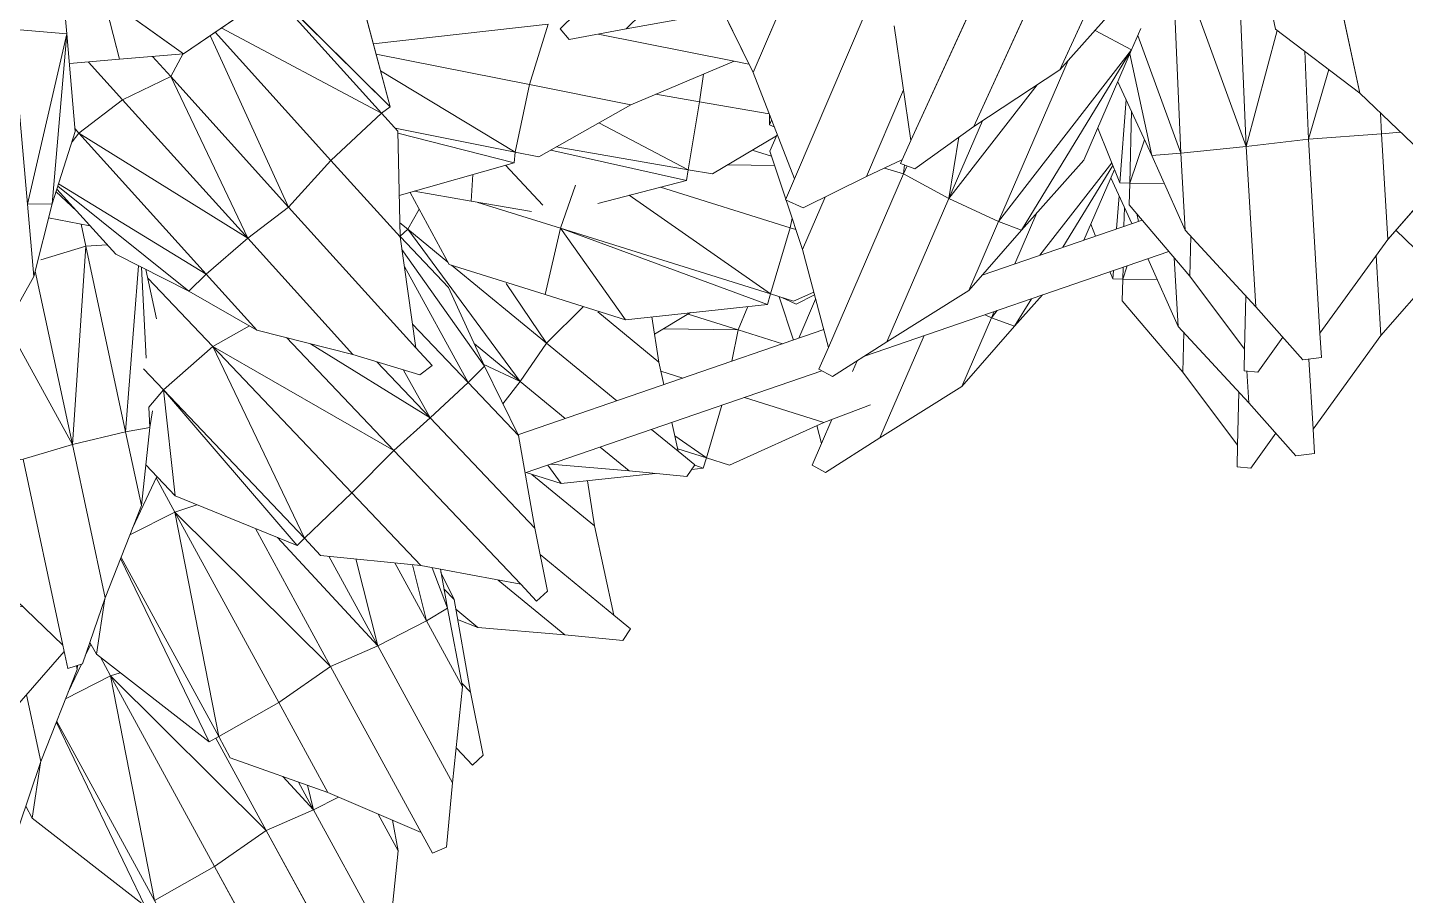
# Model space of a CAD drawing. Header units: inches. Extents: x 1 to 4284, y -575 to 745.
# Drawn here: x 2944.06 to 2962.02, y 301.57 to 312.89 of the extents above; entities that cross this region are included whole.
import ezdxf

# ---------------------------------------------------------------- set-up
doc = ezdxf.new("R2010")
doc.units = ezdxf.units.IN
doc.header["$MEASUREMENT"] = 0
doc.layers.add('I-WALL', color=2, linetype='Continuous', lineweight=13)
doc.layers.add('Plant-hosta', color=7, linetype='Continuous', lineweight=9)

# ---------------------------------------------------------------- blocks, each defined once
blk = doc.blocks.new('Untitled_dwg-2377609-New Construction - Tel_Data_Elec Plan')
at = {"layer": 'Plant-hosta'}
for p, q in [((-4.584, 11.877), (-4.924, 11.017)), ((-4.584, 11.877), (-4.345, 11.933)), ((-4.345, 11.933), (-4.254, 11.627)), ((-5.189, 11.83), (-5.352, 11.749)), ((-5.25, 11.488), (-5.352, 11.749)), ((-5.189, 11.83), (-4.728, 11.512)), ((-4.254, 11.627), (-3.005, 10.782)), ((-3.992, 10.749), (-4.254, 11.627)), ((-3.005, 10.782), (-4.254, 11.627)), ((-5.25, 11.488), (-5.596, 10.349)), ((-5.596, 10.349), (-5.25, 11.488)), ((-4.997, 10.843), (-5.25, 11.488)), ((-4.924, 11.017), (-5.446, 9.766)), ((-4.924, 11.017), (-5.446, 9.766)), ((-4.805, 10.619), (-4.924, 11.017)), ((-2.063, 10.262), (-3.005, 10.782)), ((-2.707, 9.781), (-3.005, 10.782)), ((-5.596, 10.349), (-6.02, 9.203)), ((-5.596, 10.349), (-6.02, 9.203)), ((-5.596, 10.349), (-5.406, 9.863)), ((-5.406, 9.863), (-5.596, 10.349)), ((-2.051, 10.175), (-2.353, 9.559)), ((-2.353, 9.559), (-2.051, 10.175)), ((-10.419, 9.986), (-10.553, 9.835)), ((-10.419, 9.986), (-9.6, 9.802)), ((-10.34, 9.61), (-10.553, 9.835)), ((-9.6, 9.802), (-8.368, 9.539)), ((-9.6, 9.802), (-8.601, 8.746)), ((-9.6, 9.802), (-8.368, 9.539)), ((-5.446, 9.766), (-5.516, 8.8)), ((-5.191, 8.91), (-5.446, 9.766)), ((-10.34, 9.61), (-10.318, 9.371)), ((-10.105, 9.361), (-10.34, 9.61)), ((-10.318, 9.371), (-10.34, 9.61)), ((-7.453, 9.035), (-8.368, 9.539)), ((-8.368, 9.539), (-7.695, 8.827)), ((-5.916, 8.939), (-6.02, 9.203)), ((-7.453, 9.035), (-7.695, 8.827)), ((-7.453, 9.035), (-6.97, 8.775)), ((-7.123, 8.772), (-7.453, 9.035)), ((-7.453, 9.035), (-6.97, 8.775)), ((-5.916, 8.939), (-5.494, 9.097)), ((-9.533, 8.757), (-9.638, 8.868)), ((-9.638, 8.868), (-9.533, 8.757)), ((-7.762, 8.761), (-7.695, 8.827)), ((-7.762, 8.761), (-7.695, 8.827)), ((-7.635, 8.763), (-7.695, 8.827)), ((-7.595, 8.764), (-7.695, 8.827)), ((-7.635, 8.763), (-7.695, 8.827)), ((-7.695, 8.827), (-7.595, 8.764)), ((-6.039, 8.791), (-6.035, 8.894)), ((-5.916, 8.939), (-6.035, 8.894)), ((-5.916, 8.939), (-6.035, 8.894)), ((-5.989, 8.792), (-6.035, 8.894)), ((-5.8, 8.795), (-5.916, 8.939)), ((-5.859, 8.794), (-5.916, 8.939)), ((-5.916, 8.939), (-5.8, 8.795)), ((-5.859, 8.794), (-5.916, 8.939)), ((-6.672, 7.745), (-7.169, 8.271)), ((-6.672, 7.745), (-7.169, 8.271)), ((-5.532, 7.463), (-6.823, 8.277)), ((-6.823, 8.277), (-5.532, 7.463)), ((-5.53, 7.501), (-6.51, 8.282)), ((-5.53, 7.501), (-6.51, 8.282)), ((-5.528, 7.558), (-6.218, 8.288)), ((-6.218, 8.288), (-5.528, 7.558)), ((-6.064, 8.125), (-6.058, 8.29)), ((-6.064, 8.125), (-6.058, 8.29)), ((-5.589, 7.901), (-5.766, 8.295)), ((-5.766, 8.295), (-5.589, 7.901)), ((-5.575, 8.068), (-5.665, 8.297)), ((-5.575, 8.068), (-5.665, 8.297)), ((-5.556, 8.299), (-5.61, 7.644)), ((-5.556, 8.299), (-5.61, 7.644)), ((-5.453, 8.199), (-5.467, 8.301)), ((-5.453, 8.199), (-5.467, 8.301)), ((-10.203, 7.624), (-10.22, 8.218)), ((-10.22, 8.218), (-10.203, 7.624)), ((-9.768, 7.815), (-10.15, 8.219)), ((-9.768, 7.815), (-10.15, 8.219)), ((-10.027, 7.789), (-10.175, 7.645)), ((-10.027, 7.789), (-9.763, 7.759))]:
    blk.add_line(p, q, dxfattribs=at)
at = {"layer": 'Plant-hosta', "flags": 128}
for points in [[(-3.992, 10.749), (-4.254, 11.627), (-4.345, 11.933), (-4.584, 11.877), (-4.924, 11.017), (-4.805, 10.619)], [(-4.997, 10.843), (-5.25, 11.488), (-5.352, 11.749), (-5.189, 11.83), (-4.728, 11.512)], [(-2.707, 9.781), (-3.005, 10.782), (-2.063, 10.262)], [(-8.601, 8.746), (-9.6, 9.802), (-10.419, 9.986), (-10.553, 9.835), (-10.34, 9.61), (-10.105, 9.361)], [(-5.191, 8.91), (-5.446, 9.766), (-5.516, 8.8)], [(-7.695, 8.827), (-8.368, 9.539), (-7.453, 9.035)], [(-6.02, 9.203), (-5.916, 8.939), (-5.494, 9.097)], [(-7.123, 8.772), (-7.453, 9.035), (-7.695, 8.827)], [(-6.039, 8.791), (-6.035, 8.894), (-5.989, 8.792)], [(-10.175, 7.645), (-10.027, 7.789), (-9.763, 7.759)]]:
    blk.add_lwpolyline(points, dxfattribs=at)
blk = doc.blocks.new('Untitled_dwg-V38-New Construction - Tel_Data_Elec Plan')
at = {"layer": 'Plant-hosta'}
for p, q in [((-4.584, 11.877), (-4.924, 11.017)), ((-4.584, 11.877), (-4.345, 11.933)), ((-4.345, 11.933), (-4.254, 11.627)), ((-5.189, 11.83), (-5.352, 11.749)), ((-5.25, 11.488), (-5.352, 11.749)), ((-5.189, 11.83), (-4.728, 11.512)), ((-4.254, 11.627), (-3.005, 10.782)), ((-3.529, 9.197), (-4.254, 11.627)), ((-3.005, 10.782), (-4.254, 11.627)), ((-5.25, 11.488), (-5.596, 10.349)), ((-5.596, 10.349), (-5.25, 11.488)), ((-4.997, 10.843), (-5.25, 11.488)), ((-4.924, 11.017), (-5.446, 9.766)), ((-4.924, 11.017), (-5.446, 9.766)), ((-4.325, 9.01), (-4.924, 11.017)), ((-2.063, 10.262), (-3.005, 10.782)), ((-2.611, 9.461), (-3.005, 10.782)), ((-5.596, 10.349), (-6.02, 9.203)), ((-5.596, 10.349), (-6.02, 9.203)), ((-5.596, 10.349), (-5.406, 9.863)), ((-5.406, 9.863), (-5.596, 10.349)), ((-2.051, 10.175), (-2.695, 8.862)), ((-2.695, 8.862), (-2.051, 10.175)), ((-10.419, 9.986), (-10.553, 9.835)), ((-10.419, 9.986), (-9.6, 9.802)), ((-10.34, 9.61), (-10.553, 9.835)), ((-9.6, 9.802), (-8.368, 9.539)), ((-9.6, 9.802), (-8.202, 8.324)), ((-9.6, 9.802), (-8.368, 9.539)), ((-5.446, 9.766), (-5.523, 8.702)), ((-5.158, 8.8), (-5.446, 9.766)), ((-10.34, 9.61), (-10.223, 8.295)), ((-8.646, 7.82), (-10.34, 9.61)), ((-10.223, 8.295), (-10.34, 9.61)), ((-7.453, 9.035), (-8.368, 9.539)), ((-8.368, 9.539), (-7.695, 8.827)), ((-2.611, 9.461), (-2.37, 9.524)), ((-3.529, 9.197), (-2.611, 9.461)), ((-2.611, 9.461), (-3.529, 9.197)), ((-2.529, 9.2), (-2.611, 9.461)), ((-2.529, 9.2), (-2.611, 9.461)), ((-5.916, 8.939), (-6.02, 9.203)), ((-3.529, 9.197), (-4.325, 9.01)), ((-4.325, 9.01), (-3.529, 9.197)), ((-2.97, 8.436), (-3.529, 9.197)), ((-3.529, 9.197), (-3.184, 8.105)), ((-3.184, 8.105), (-3.529, 9.197)), ((-3.529, 9.197), (-2.97, 8.436)), ((-7.453, 9.035), (-7.695, 8.827)), ((-7.453, 9.035), (-6.375, 8.453)), ((-5.3, 7.316), (-7.453, 9.035)), ((-7.453, 9.035), (-6.375, 8.453)), ((-5.916, 8.939), (-5.494, 9.097)), ((-4.325, 9.01), (-5.158, 8.8)), ((-4.325, 9.01), (-4.327, 6.255)), ((-4.327, 6.255), (-4.327, 9.009)), ((-4.327, 9.009), (-3.683, 6.978)), ((-3.429, 7.725), (-4.325, 9.01)), ((-4.325, 9.01), (-3.682, 6.978)), ((-3.429, 7.725), (-4.325, 9.01)), ((-8.202, 8.324), (-7.695, 8.827)), ((-6.121, 7.162), (-7.695, 8.827)), ((-5.3, 7.316), (-7.695, 8.827)), ((-6.121, 7.162), (-7.695, 8.827)), ((-7.695, 8.827), (-5.3, 7.316)), ((-6.064, 8.125), (-6.035, 8.894)), ((-5.916, 8.939), (-6.035, 8.894)), ((-5.916, 8.939), (-6.035, 8.894)), ((-5.589, 7.901), (-6.035, 8.894)), ((-5.541, 8.475), (-5.916, 8.939)), ((-5.575, 8.068), (-5.916, 8.939)), ((-5.916, 8.939), (-5.541, 8.475)), ((-5.575, 8.068), (-5.916, 8.939)), ((-2.695, 8.862), (-3.443, 7.705)), ((-2.695, 8.862), (-3.443, 7.705)), ((-2.695, 8.862), (-2.51, 7.529)), ((-5.523, 8.702), (-5.61, 7.644)), ((-5.158, 8.8), (-5.523, 8.702)), ((-5.523, 8.702), (-5.158, 8.8)), ((-5.338, 7.356), (-5.523, 8.702)), ((-5.338, 7.356), (-5.523, 8.702)), ((-4.357, 6.269), (-5.158, 8.8)), ((-5.157, 7.166), (-5.158, 8.8)), ((-4.357, 6.269), (-5.158, 8.8)), ((-5.3, 7.316), (-6.375, 8.453)), ((-6.375, 8.453), (-5.3, 7.316)), ((-10.202, 7.618), (-10.223, 8.295)), ((-9.71, 7.753), (-10.223, 8.295)), ((-8.646, 7.82), (-8.202, 8.324)), ((-7.805, 7.616), (-8.202, 8.324)), ((-8.202, 8.324), (-6.613, 7.323)), ((-8.202, 8.324), (-7.441, 7.519)), ((-10.027, 7.789), (-10.21, 7.611)), ((-10.027, 7.789), (-9.111, 7.685)), ((-8.646, 7.82), (-8.854, 7.662)), ((-8.646, 7.82), (-8.854, 7.662)), ((-8.593, 7.714), (-8.646, 7.82)), ((-8.567, 7.736), (-8.646, 7.82)), ((-8.484, 7.806), (-8.637, 7.676)), ((-8.484, 7.806), (-7.574, 7.551)), ((-10.005, 7.393), (-10.21, 7.611)), ((-10.182, 6.943), (-10.202, 7.603)), ((-10.202, 7.603), (-10.182, 6.943)), ((-9.111, 7.685), (-8.603, 7.64)), ((-9.111, 7.685), (-8.27, 6.788)), ((-9.111, 7.685), (-8.603, 7.64)), ((-8.406, 7.441), (-8.637, 7.676)), ((-7.574, 7.551), (-6.267, 7.241)), ((-7.574, 7.551), (-6.055, 6.008)), ((-7.574, 7.551), (-6.267, 7.241)), ((-3.399, 7.392), (-3.443, 7.705)), ((-3.443, 7.705), (-3.399, 7.392)), ((-10.005, 7.393), (-10.038, 5.906)), ((-10.038, 5.906), (-10.005, 7.393)), ((-8.378, 5.658), (-10.005, 7.393)), ((-8.406, 7.441), (-8.099, 5.963)), ((-6.566, 5.573), (-8.406, 7.441)), ((-8.099, 5.963), (-8.406, 7.441)), ((-5.318, 6.731), (-6.267, 7.241)), ((-6.267, 7.241), (-5.536, 6.498)), ((-5.66, 6.915), (-5.3, 7.316)), ((-5.3, 7.316), (-5.09, 7.095)), ((-10.182, 6.943), (-10.019, 6.77)), ((-10.182, 6.943), (-10.019, 6.77)), ((-10.021, 6.664), (-10.069, 6.618)), ((-10.021, 6.664), (-10.069, 6.618)), ((-10.025, 6.494), (-10.069, 6.618)), ((-10.023, 6.574), (-10.069, 6.618)), ((-10.038, 5.906), (-10.198, 4.404)), ((-10.038, 5.906), (-9.153, 4.964)), ((-11.397, 4.805), (-10.277, 5.001)), ((-11.397, 4.805), (-10.277, 5.001)), ((-12.145, 4.682), (-12.205, 4.51)), ((-12.145, 4.682), (-11.397, 4.805)), ((-11.397, 4.805), (-10.007, 4.169)), ((-10.007, 4.169), (-11.397, 4.805)), ((-11.951, 4.394), (-12.205, 4.51))]:
    blk.add_line(p, q, dxfattribs=at)
at = {"layer": 'Plant-hosta', "flags": 128}
for points in [[(-3.529, 9.197), (-4.254, 11.627), (-4.345, 11.933), (-4.584, 11.877), (-4.924, 11.017), (-4.325, 9.01)], [(-4.997, 10.843), (-5.25, 11.488), (-5.352, 11.749), (-5.189, 11.83), (-4.728, 11.512)], [(-2.37, 9.524), (-2.611, 9.461), (-3.005, 10.782), (-2.063, 10.262)], [(-8.646, 7.82), (-8.202, 8.324), (-9.6, 9.802), (-10.419, 9.986), (-10.553, 9.835), (-10.34, 9.61), (-8.646, 7.82)], [(-5.158, 8.8), (-5.446, 9.766), (-5.523, 8.702), (-5.61, 7.644)], [(-7.695, 8.827), (-8.368, 9.539), (-7.453, 9.035)], [(-6.02, 9.203), (-5.916, 8.939), (-5.494, 9.097)], [(-5.3, 7.316), (-7.453, 9.035), (-7.695, 8.827)], [(-4.325, 9.01), (-5.158, 8.8), (-5.158, 7.167)], [(-7.805, 7.616), (-8.202, 8.324), (-7.695, 8.827)], [(-6.064, 8.125), (-6.035, 8.894), (-5.589, 7.901)], [(-3.399, 7.392), (-2.51, 7.529), (-2.695, 8.862)], [(-9.71, 7.753), (-10.223, 8.295), (-10.202, 7.618)], [(-6.613, 7.323), (-8.202, 8.324), (-7.441, 7.519)], [(-8.378, 5.658), (-10.005, 7.393), (-10.21, 7.611), (-10.027, 7.789), (-9.111, 7.685), (-8.27, 6.788)], [(-8.567, 7.736), (-8.646, 7.82), (-8.593, 7.714)], [(-6.566, 5.573), (-6.055, 6.008), (-7.574, 7.551), (-8.484, 7.806), (-8.637, 7.676), (-8.406, 7.441), (-6.566, 5.573), (-7.099, 4.947), (-5.22, 3.04)], [(-4.294, 6.239), (-3.254, 5.183), (-5.318, 6.731), (-5.536, 6.498), (-6.267, 7.241), (-5.318, 6.731)], [(-5.09, 7.095), (-5.3, 7.316), (-5.66, 6.915)], [(-10.025, 6.494), (-10.069, 6.618), (-10.023, 6.574)], [(-9.991, 4.183), (-9.153, 4.964), (-10.038, 5.906), (-10.198, 4.404)], [(-11.397, 4.805), (-12.145, 4.682), (-12.205, 4.51), (-11.951, 4.394), (-10.101, 3.547)]]:
    blk.add_lwpolyline(points, dxfattribs=at)
blk = doc.blocks.new('Untitled_dwg-V39-New Construction - Tel_Data_Elec Plan')
at = {"layer": 'Plant-hosta'}
for p, q in [((1.134, 11.632), (1.503, 14.069)), ((1.805, 11.592), (2.11, 13.604)), ((1.805, 11.592), (2.11, 13.604)), ((2.11, 13.604), (2.66, 12.471)), ((2.11, 13.604), (2.66, 12.471)), ((0.338, 11.843), (0.539, 13.167)), ((2.66, 12.471), (2.579, 11.933)), ((2.725, 12.07), (2.66, 12.471)), ((-1.68, 10.437), (-0.688, 12.014)), ((-0.956, 9.372), (-0.688, 12.014)), ((-0.947, 9.362), (-0.549, 11.992)), ((-0.947, 9.362), (-0.549, 11.992)), ((-0.085, 9.045), (-0.549, 11.992)), ((0.338, 11.843), (-0.549, 11.992)), ((-0.085, 9.045), (-0.549, 11.992)), ((-0.085, 9.045), (0.338, 11.843)), ((0.338, 11.843), (-0.085, 9.045)), ((1.134, 11.632), (0.338, 11.843)), ((3.83, 11.472), (3.95, 11.75)), ((3.95, 11.75), (4.127, 11.678)), ((4.253, 10.85), (4.127, 11.678)), ((-0.085, 9.045), (1.134, 11.632)), ((-0.085, 9.045), (1.134, 11.632)), ((1.134, 11.632), (0.929, 10.276)), ((1.134, 11.632), (0.929, 10.276)), ((1.134, 11.632), (1.805, 11.592)), ((1.134, 11.632), (1.805, 11.592)), ((1.576, 11.045), (1.805, 11.592)), ((1.805, 11.592), (1.744, 11.185)), ((1.805, 11.592), (1.839, 11.263)), ((1.805, 11.592), (2.166, 11.547)), ((4.187, 10.699), (4.253, 10.85)), ((4.253, 10.85), (4.466, 9.64)), ((4.253, 10.85), (4.466, 9.64)), ((5.664, 10.566), (6.348, 10.892)), ((6.348, 10.892), (6.496, 10.786)), ((6.353, 10.545), (6.496, 10.786)), ((-1.892, 10.495), (-1.32, 9.785)), ((-1.706, 10.264), (-1.68, 10.437)), ((-1.329, 9.796), (-1.68, 10.437)), ((5.664, 10.566), (4.633, 10.088)), ((5.664, 10.566), (4.633, 10.088)), ((5.664, 10.566), (5.091, 9.598)), ((5.091, 9.598), (5.664, 10.566)), ((5.719, 9.473), (6.353, 10.545)), ((6.353, 10.545), (6.513, 9.364)), ((4.633, 10.088), (4.42, 9.899)), ((4.633, 10.088), (4.443, 9.768)), ((-1.32, 9.785), (-0.465, 8.816)), ((-1.32, 9.785), (-1.198, 8.9)), ((-1.32, 9.785), (-0.465, 8.816)), ((4.466, 9.64), (4.389, 9.463)), ((4.466, 9.64), (4.425, 9.25)), ((6.513, 9.364), (5.974, 8.452)), ((6.513, 9.364), (6.628, 8.779)), ((8.437, 9.22), (8.187, 9.029)), ((8.437, 9.22), (8.187, 9.029)), ((8.437, 9.22), (9.786, 9.119)), ((-0.738, 9.125), (-0.085, 9.045)), ((-0.39, 8.772), (-0.675, 9.053)), ((-0.675, 9.053), (-0.39, 8.772)), ((-0.126, 8.771), (-0.085, 9.045)), ((-0.085, 9.045), (0.048, 9.049)), ((0.048, 9.049), (-0.085, 9.045)), ((6.293, 8.697), (7.492, 8.991)), ((6.293, 8.697), (7.492, 8.991)), ((7.876, 8.792), (8.187, 9.029)), ((7.9, 8.62), (8.187, 9.029)), ((7.9, 8.62), (8.187, 9.029)), ((7.956, 9.106), (8.102, 9.142)), ((8.012, 9.066), (8.102, 9.142)), ((8.187, 9.029), (8.102, 9.142)), ((8.613, 8.453), (8.187, 9.029)), ((8.187, 9.029), (8.613, 8.453)), ((8.922, 8.458), (9.786, 9.119)), ((10.435, 9.109), (9.786, 9.119)), ((9.786, 9.119), (10.435, 9.109)), ((-0.442, 8.769), (-0.465, 8.816)), ((-0.465, 8.816), (-0.459, 8.768)), ((-0.184, 8.568), (-0.305, 8.687)), ((-0.305, 8.687), (-0.184, 8.568)), ((5.913, 8.406), (6.293, 8.697)), ((6.215, 8.411), (6.293, 8.697)), ((8.015, 7.765), (8.253, 7.947)), ((8.253, 7.947), (8.015, 7.765)), ((9.148, 7.601), (8.932, 7.959)), ((9.148, 7.601), (9.631, 7.971)), ((8.237, 7.256), (9.148, 7.601)), ((8.237, 7.256), (9.148, 7.601)), ((9.148, 7.601), (8.604, 7.185)), ((9.148, 7.601), (8.604, 7.185)), ((9.148, 7.601), (9.371, 7.358)), ((9.148, 7.601), (9.371, 7.358)), ((8.103, 7.281), (8.641, 7.178)), ((8.641, 7.178), (8.103, 7.281))]:
    blk.add_line(p, q, dxfattribs=at)
at = {"layer": 'Plant-hosta', "flags": 128}
for points in [[(2.11, 13.604), (1.75, 14.363), (1.549, 14.375), (1.503, 14.069), (1.134, 11.632), (0.338, 11.843)], [(2.579, 11.933), (2.66, 12.471), (2.725, 12.07)], [(-1.68, 10.437), (-0.688, 12.014), (-0.956, 9.372)], [(4.187, 10.699), (4.253, 10.85), (4.127, 11.678), (3.95, 11.75), (3.83, 11.472)], [(1.576, 11.045), (1.805, 11.592), (2.166, 11.547)], [(1.839, 11.263), (1.805, 11.592), (1.744, 11.185)], [(5.664, 10.566), (6.348, 10.892), (6.496, 10.786), (6.353, 10.545)], [(-1.198, 8.9), (-1.32, 9.785), (-1.892, 10.495), (-2.093, 10.484), (-2.051, 10.175), (-1.938, 9.366)], [(-1.706, 10.264), (-1.68, 10.437), (-1.329, 9.796)], [(6.513, 9.364), (6.353, 10.545), (5.719, 9.473)], [(4.443, 9.768), (4.633, 10.088), (4.42, 9.899)], [(4.389, 9.463), (4.466, 9.64), (4.425, 9.25)], [(6.628, 8.779), (6.513, 9.364), (5.974, 8.452)], [(8.922, 8.458), (9.786, 9.119), (8.437, 9.22)], [(-0.738, 9.125), (-0.085, 9.045), (-0.126, 8.771)], [(7.876, 8.792), (8.187, 9.029), (8.102, 9.142)], [(7.956, 9.106), (8.102, 9.142), (8.012, 9.066)], [(-0.459, 8.768), (-0.465, 8.816), (-0.442, 8.769)], [(5.913, 8.406), (6.293, 8.697), (6.215, 8.411)], [(9.631, 7.971), (9.148, 7.601), (8.932, 7.959)]]:
    blk.add_lwpolyline(points, dxfattribs=at)
blk.add_lwpolyline([(-0.502, 12.303), (-0.549, 11.992), (0.338, 11.843), (0.539, 13.167)], close=True, dxfattribs=at)
blk = doc.blocks.new('Untitled_dwg-V42-New Construction - Tel_Data_Elec Plan')
at = {"layer": 'Plant-hosta'}
for p, q in [((1.503, 14.069), (1.549, 14.375)), ((1.549, 14.375), (1.75, 14.363)), ((1.75, 14.363), (2.11, 13.604)), ((1.503, 14.069), (0.539, 13.167)), ((0.539, 13.167), (1.503, 14.069)), ((1.134, 11.632), (1.503, 14.069)), ((1.805, 11.592), (2.11, 13.604)), ((1.805, 11.592), (2.11, 13.604)), ((2.11, 13.604), (2.66, 12.471)), ((2.11, 13.604), (2.66, 12.471)), ((-0.502, 12.303), (0.539, 13.167)), ((0.338, 11.843), (0.539, 13.167)), ((2.66, 12.471), (2.514, 11.503)), ((2.827, 11.44), (2.66, 12.471)), ((-0.502, 12.303), (-0.549, 11.992)), ((-1.68, 10.437), (-0.688, 12.014)), ((-0.956, 9.372), (-0.688, 12.014)), ((-0.947, 9.362), (-0.549, 11.992)), ((-0.947, 9.362), (-0.549, 11.992)), ((-0.549, 11.992), (-0.688, 12.014)), ((-0.549, 11.992), (-0.688, 12.014)), ((-0.085, 9.045), (-0.549, 11.992)), ((0.338, 11.843), (-0.549, 11.992)), ((-0.085, 9.045), (-0.549, 11.992)), ((-0.085, 9.045), (0.338, 11.843)), ((0.338, 11.843), (-0.085, 9.045)), ((1.134, 11.632), (0.338, 11.843)), ((3.83, 11.472), (3.95, 11.75)), ((3.95, 11.75), (4.127, 11.678)), ((4.253, 10.85), (4.127, 11.678)), ((-0.085, 9.045), (1.134, 11.632)), ((-0.085, 9.045), (1.134, 11.632)), ((1.134, 11.632), (0.828, 9.606)), ((1.134, 11.632), (0.828, 9.606)), ((1.06, 9.817), (1.805, 11.592)), ((1.134, 11.632), (1.805, 11.592)), ((1.134, 11.632), (1.805, 11.592)), ((1.805, 11.592), (1.606, 10.274)), ((1.805, 11.592), (1.923, 10.427)), ((1.805, 11.592), (2.514, 11.503)), ((2.385, 10.651), (2.514, 11.503)), ((2.385, 10.651), (2.514, 11.503)), ((2.59, 10.75), (2.514, 11.503)), ((2.827, 11.44), (2.514, 11.503)), ((2.689, 10.798), (3.83, 11.472)), ((2.821, 10.876), (2.827, 11.44)), ((2.827, 11.44), (2.913, 10.931)), ((2.827, 11.44), (2.913, 10.931)), ((2.872, 9.268), (3.83, 11.472)), ((-2.063, 10.262), (-3.005, 10.782)), ((2.689, 10.798), (1.508, 10.226)), ((2.689, 10.798), (2.168, 9.6)), ((3.461, 9.03), (4.253, 10.85)), ((4.253, 10.85), (4.466, 9.64)), ((4.253, 10.85), (4.466, 9.64)), ((5.664, 10.566), (6.348, 10.892)), ((6.348, 10.892), (6.496, 10.786)), ((6.353, 10.545), (6.496, 10.786)), ((-1.892, 10.495), (-2.093, 10.484)), ((-2.051, 10.175), (-2.093, 10.484)), ((-1.892, 10.495), (-1.32, 9.785)), ((-1.706, 10.264), (-1.68, 10.437)), ((-1.329, 9.796), (-1.68, 10.437)), ((5.664, 10.566), (4.731, 10.134)), ((5.664, 10.566), (4.731, 10.134)), ((5.664, 10.566), (5.415, 10.146)), ((5.415, 10.146), (5.664, 10.566)), ((6.125, 10.158), (6.353, 10.545)), ((6.353, 10.545), (6.405, 10.163)), ((-2.051, 10.175), (-2.695, 8.862)), ((-2.695, 8.862), (-2.051, 10.175)), ((-1.71, 7.722), (-2.051, 10.175)), ((1.508, 10.226), (1.386, 9.945)), ((-0.009, 8.847), (1.265, 10.003)), ((0.321, 7.497), (1.265, 10.003)), ((0.321, 7.497), (1.386, 9.945)), ((1.118, 7.186), (1.386, 9.945)), ((1.386, 9.945), (1.265, 10.003)), ((2.168, 9.6), (1.386, 9.945)), ((-1.32, 9.785), (-0.465, 8.816)), ((-1.32, 9.785), (-1.039, 7.759)), ((-1.32, 9.785), (-0.465, 8.816)), ((2.168, 9.6), (1.118, 7.186)), ((2.872, 9.268), (2.168, 9.6)), ((4.466, 9.64), (4.085, 8.764)), ((4.466, 9.64), (4.361, 8.639)), ((5.116, 9.64), (4.729, 8.985)), ((4.729, 8.985), (5.116, 9.64)), ((5.221, 8.631), (5.826, 9.653)), ((5.826, 9.653), (5.221, 8.631)), ((6.473, 9.664), (6.513, 9.364)), ((6.513, 9.364), (6.473, 9.664)), ((6.513, 9.364), (5.989, 8.478)), ((6.513, 9.364), (6.628, 8.779)), ((2.872, 9.268), (1.118, 7.186)), ((2.872, 9.268), (2.062, 7.405)), ((2.872, 9.268), (3.461, 9.03)), ((2.872, 9.268), (3.461, 9.03)), ((4.729, 8.985), (4.418, 9.18)), ((8.437, 9.22), (8.187, 9.029)), ((8.437, 9.22), (8.187, 9.029)), ((8.437, 9.22), (8.724, 9.199)), ((8.724, 9.199), (8.437, 9.22)), ((-0.738, 9.125), (-0.085, 9.045)), ((-0.147, 8.531), (-0.675, 9.053)), ((-0.675, 9.053), (-0.147, 8.531)), ((-0.16, 8.545), (-0.085, 9.045)), ((-0.085, 9.045), (0.219, 9.054)), ((0.219, 9.054), (-0.085, 9.045)), ((2.327, 7.587), (3.461, 9.03)), ((2.327, 7.587), (3.461, 9.03)), ((3.06, 8.106), (3.461, 9.03)), ((3.351, 8.325), (3.461, 9.03)), ((3.461, 9.03), (4.085, 8.764)), ((3.461, 9.03), (4.085, 8.764)), ((4.031, 6.618), (4.729, 8.985)), ((4.729, 8.985), (4.335, 8.32)), ((4.729, 8.985), (4.353, 8.61)), ((5.221, 8.631), (4.729, 8.985)), ((5.907, 7.287), (8.102, 9.142)), ((5.907, 7.287), (8.187, 9.029)), ((6.293, 8.697), (8.102, 9.142)), ((6.896, 7.189), (8.187, 9.029)), ((6.896, 7.189), (8.187, 9.029)), ((8.187, 9.029), (8.102, 9.142)), ((8.722, 8.305), (8.187, 9.029)), ((8.187, 9.029), (8.722, 8.305)), ((-0.016, 7.899), (-0.465, 8.816)), ((-0.465, 8.816), (-0.33, 7.841)), ((-0.231, 8.337), (-0.009, 8.847)), ((0.321, 7.497), (-0.009, 8.847)), ((3.666, 7.801), (4.085, 8.764)), ((3.666, 7.801), (4.085, 8.764)), ((3.823, 7.058), (4.085, 8.764)), ((4.085, 8.764), (3.823, 7.058)), ((3.869, 6.84), (4.361, 8.639)), ((4.085, 8.764), (4.361, 8.639)), ((4.361, 8.639), (4.085, 8.764)), ((4.361, 8.639), (4.269, 7.512)), ((5.221, 8.631), (4.407, 7.255)), ((4.995, 7.722), (5.221, 8.631)), ((5.221, 8.631), (5.84, 8.35)), ((5.423, 8.031), (6.293, 8.697)), ((5.907, 7.287), (6.293, 8.697)), ((2.798, 7.909), (3.526, 8.457)), ((3.526, 8.457), (3.719, 8.397)), ((3.601, 8.108), (3.719, 8.397)), ((7.315, 7.23), (8.722, 8.305)), ((8.722, 8.305), (7.315, 7.23)), ((8.722, 8.305), (8.783, 8.352)), ((8.722, 8.305), (8.783, 8.352)), ((8.787, 8.197), (8.722, 8.305)), ((8.787, 8.197), (8.722, 8.305)), ((2.67, 5.814), (3.601, 8.108)), ((3.601, 8.108), (3.904, 6.677)), ((3.904, 6.677), (3.601, 8.108)), ((2.798, 7.909), (1.731, 7.18)), ((2.798, 7.909), (1.731, 7.18)), ((2.798, 7.909), (2.029, 6.015)), ((2.798, 7.909), (2.029, 6.015)), ((4.379, 7.233), (5.423, 8.031)), ((5.907, 7.287), (5.423, 8.031)), ((-1.71, 7.722), (-1.039, 7.759)), ((-1.71, 7.722), (-1.039, 7.759)), ((-1.31, 6.003), (-1.039, 7.759)), ((-1.31, 6.003), (-1.039, 7.759)), ((-1.039, 7.759), (-0.33, 7.841)), ((-1.039, 7.759), (-0.33, 7.841)), ((-1.039, 7.759), (0.01, 5.389)), ((-1.039, 7.759), (-0.722, 5.472)), ((0.01, 5.389), (-1.039, 7.759)), ((-1.039, 7.759), (-0.722, 5.472)), ((-0.016, 7.899), (-0.33, 7.841)), ((0.01, 5.389), (-0.33, 7.841)), ((0.568, 5.865), (-0.33, 7.841)), ((0.01, 5.389), (-0.33, 7.841)), ((-0.33, 7.841), (0.568, 5.865)), ((-0.016, 7.899), (0.092, 7.704)), ((0.063, 7.643), (-0.016, 7.899)), ((0.092, 7.704), (-0.016, 7.899)), ((0.321, 7.497), (0.063, 7.643)), ((0.321, 7.497), (0.063, 7.643)), ((0.321, 7.497), (0.171, 7.15)), ((0.171, 7.15), (0.321, 7.497)), ((1.118, 7.186), (0.321, 7.497)), ((0.321, 7.497), (1.118, 7.186)), ((3.906, 6.678), (4.269, 7.512)), ((4.269, 7.512), (3.906, 6.678)), ((8.237, 7.256), (8.809, 7.472)), ((8.237, 7.256), (8.809, 7.472)), ((4.374, 7.198), (4.031, 6.618)), ((4.374, 7.198), (4.031, 6.618)), ((4.223, 6.177), (4.379, 7.233)), ((5.907, 7.287), (5.01, 6.601)), ((5.01, 6.601), (5.907, 7.287)), ((5.907, 7.287), (6.281, 6.825)), ((5.907, 7.287), (6.281, 6.825)), ((6.138, 6.285), (7.663, 7.263)), ((6.473, 7.148), (7.663, 7.263)), ((7.729, 7.139), (7.663, 7.263)), ((8.009, 7.299), (7.729, 7.139)), ((8.009, 7.299), (7.729, 7.139)), ((8.009, 7.299), (8.964, 7.117)), ((8.964, 7.117), (8.009, 7.299)), ((8.813, 7.345), (8.604, 7.185)), ((8.813, 7.345), (8.604, 7.185)), ((0.25, 7.032), (0.598, 5.897)), ((0.25, 7.032), (0.598, 5.897)), ((1.118, 7.186), (0.627, 6.056)), ((1.118, 7.186), (0.627, 6.056)), ((1.731, 7.18), (1.071, 6.401)), ((1.118, 7.186), (1.661, 7.097)), ((1.731, 7.18), (1.361, 6.268)), ((6.216, 6.271), (7.729, 7.139)), ((6.846, 6.166), (7.729, 7.139)), ((6.846, 6.166), (7.729, 7.139)), ((8.173, 6.356), (7.729, 7.139)), ((4.932, 6.556), (5.625, 6.953)), ((4.932, 6.556), (5.625, 6.953)), ((5.514, 6.269), (5.792, 6.925)), ((5.792, 6.925), (5.514, 6.269)), ((3.904, 6.677), (3.397, 5.431)), ((4.031, 6.618), (3.902, 6.67)), ((3.904, 6.677), (4.345, 5.372)), ((8.173, 6.356), (8.972, 6.814)), ((0.642, 5.944), (0.552, 6.596)), ((0.642, 5.944), (0.552, 6.596)), ((4.031, 6.618), (3.963, 6.503)), ((4.031, 6.618), (3.963, 6.503)), ((4.259, 6.42), (4.031, 6.618)), ((4.031, 6.618), (4.259, 6.42)), ((4.279, 6.181), (4.932, 6.556)), ((5.072, 6.238), (4.932, 6.556)), ((-1.723, 6.359), (-0.762, 5.531)), ((-1.723, 6.359), (-0.762, 5.531)), ((-0.066, 4.528), (1.071, 6.401)), ((-0.066, 4.528), (1.071, 6.401)), ((1.071, 6.401), (0.341, 5.623)), ((1.071, 6.401), (1.361, 6.268)), ((1.071, 6.401), (1.361, 6.268)), ((5.961, 6.314), (5.691, 6.151)), ((5.961, 6.314), (7.32, 6.086)), ((7.672, 6.069), (8.173, 6.356)), ((8.173, 6.356), (7.672, 6.069)), ((8.343, 6.036), (8.173, 6.356)), ((8.343, 6.036), (8.173, 6.356)), ((-0.048, 4.505), (1.361, 6.268)), ((1.361, 6.268), (-0.048, 4.505)), ((0.43, 3.974), (1.361, 6.268)), ((2.029, 6.015), (1.361, 6.268)), ((2.029, 6.015), (1.361, 6.268)), ((4.076, 6.167), (5.629, 6.278)), ((4.325, 5.322), (5.691, 6.151)), ((4.325, 5.322), (5.691, 6.151)), ((4.338, 5.394), (5.629, 6.278)), ((4.404, 4.555), (5.691, 6.151)), ((5.691, 6.151), (4.404, 4.555)), ((5.691, 6.151), (5.629, 6.278)), ((6.169, 5.388), (5.691, 6.151)), ((6.169, 5.388), (5.691, 6.151)), ((8.78, 6.015), (8.946, 6.115)), ((2.029, 6.015), (0.43, 3.974)), ((0.43, 3.974), (2.029, 6.015)), ((2.029, 6.015), (1.113, 3.759)), ((2.029, 6.015), (1.113, 3.759)), ((1.807, 3.688), (2.029, 6.015)), ((2.67, 5.814), (2.029, 6.015)), ((2.029, 6.015), (2.67, 5.814)), ((6.169, 5.388), (7.32, 6.086)), ((7.233, 5.076), (8.78, 6.015)), ((8.78, 6.015), (7.32, 6.086)), ((7.32, 6.086), (8.78, 6.015)), ((2.67, 5.814), (1.807, 3.688)), ((2.476, 3.361), (2.67, 5.814)), ((2.67, 5.814), (2.476, 3.361)), ((2.67, 5.814), (3.397, 5.431)), ((3.397, 5.431), (2.67, 5.814)), ((-0.091, 4.56), (0.341, 5.623)), ((-0.214, 4.718), (-0.762, 5.531)), ((-0.762, 5.531), (-0.516, 4.614)), ((0.01, 5.389), (0.279, 5.471)), ((0.279, 5.471), (0.01, 5.389)), ((2.55, 3.343), (3.397, 5.431)), ((2.55, 3.343), (3.397, 5.431)), ((4.226, 5.079), (3.397, 5.431)), ((0.01, 5.389), (-0.602, 5.354)), ((0.01, 5.389), (0.051, 5.098)), ((4.226, 5.079), (4.345, 5.372)), ((4.424, 4.33), (6.169, 5.388)), ((6.663, 4.731), (6.169, 5.388)), ((-0.321, 4.877), (0.152, 5.158)), ((-0.321, 4.877), (0.152, 5.158)), ((2.642, 3.319), (4.226, 5.079)), ((4.226, 5.079), (2.642, 3.319)), ((3.43, 3.118), (4.226, 5.079)), ((4.226, 5.079), (3.43, 3.118)), ((3.452, 3.111), (4.361, 5.038)), ((4.226, 5.079), (4.361, 5.038)), ((4.361, 5.038), (4.226, 5.079)), ((4.505, 3.412), (4.361, 5.038)), ((-0.111, 4.586), (0.055, 4.919)), ((0.055, 4.919), (-0.111, 4.586)), ((-0.214, 4.718), (-0.516, 4.614)), ((-0.214, 4.718), (0.393, 3.938)), ((0.724, 2.7), (-0.214, 4.718)), ((4.436, 4.19), (6.663, 4.731)), ((4.436, 4.19), (6.663, 4.731)), ((0.724, 2.7), (-0.516, 4.614)), ((-0.516, 4.614), (0.724, 2.7)), ((0.43, 3.974), (0.307, 4.048)), ((0.401, 3.904), (0.43, 3.974)), ((0.43, 3.974), (0.401, 3.904)), ((1.113, 3.759), (0.43, 3.974)), ((0.724, 2.7), (0.393, 3.938)), ((0.393, 3.938), (0.724, 2.7)), ((1.113, 3.759), (0.863, 3.144)), ((1.807, 3.688), (1.113, 3.759)), ((1.807, 3.688), (1.674, 3.361)), ((1.807, 3.688), (1.674, 3.361)), ((2.063, 3.462), (1.807, 3.688)), ((1.257, 3.249), (2.066, 3.466)), ((1.342, 2.41), (2.066, 3.466)), ((2.066, 3.466), (3.452, 3.112)), ((0.623, 3.079), (1.257, 3.249)), ((1.342, 2.41), (1.257, 3.249)), ((0.077, 2.4), (0.724, 2.7)), ((0.835, 2.286), (0.724, 2.7))]:
    blk.add_line(p, q, dxfattribs=at)
at = {"layer": 'Plant-hosta', "flags": 128}
for points in [[(2.11, 13.604), (1.75, 14.363), (1.549, 14.375), (1.503, 14.069), (1.134, 11.632), (0.338, 11.843)], [(2.514, 11.503), (2.66, 12.471), (2.827, 11.44)], [(-1.68, 10.437), (-0.688, 12.014), (-0.956, 9.372)], [(3.461, 9.03), (4.253, 10.85), (4.127, 11.678), (3.95, 11.75), (3.83, 11.472)], [(1.06, 9.817), (1.805, 11.592), (2.514, 11.503), (2.59, 10.75)], [(1.923, 10.427), (1.805, 11.592), (1.606, 10.274)], [(2.821, 10.876), (2.827, 11.44), (2.514, 11.503)], [(2.689, 10.798), (3.83, 11.472), (2.872, 9.268), (2.168, 9.6)], [(-2.37, 9.524), (-2.611, 9.461), (-3.005, 10.782), (-2.063, 10.262)], [(2.168, 9.6), (2.689, 10.798), (1.508, 10.226), (1.386, 9.945), (2.168, 9.6), (1.118, 7.186), (2.872, 9.268), (2.062, 7.405)], [(5.664, 10.566), (6.348, 10.892), (6.496, 10.786), (6.353, 10.545)], [(-1.039, 7.759), (-1.32, 9.785), (-1.892, 10.495), (-2.093, 10.484), (-2.051, 10.175), (-1.71, 7.722), (-2.51, 7.529)], [(-1.706, 10.264), (-1.68, 10.437), (-1.329, 9.796)], [(6.405, 10.163), (6.353, 10.545), (6.125, 10.158)], [(-0.009, 8.847), (1.265, 10.003), (1.386, 9.945)], [(1.386, 9.945), (0.321, 7.497), (1.265, 10.003)], [(1.661, 7.097), (1.118, 7.186), (1.386, 9.945)], [(4.085, 8.764), (4.466, 9.64), (4.361, 8.639)], [(6.628, 8.779), (6.513, 9.364), (5.989, 8.478)], [(4.418, 9.18), (4.729, 8.985), (4.031, 6.618), (3.902, 6.67)], [(-0.738, 9.125), (-0.085, 9.045), (-0.16, 8.545)], [(3.06, 8.106), (3.461, 9.03), (3.351, 8.325)], [(4.335, 8.32), (4.729, 8.985), (4.353, 8.61)], [(4.995, 7.722), (5.221, 8.631), (4.729, 8.985)], [(6.293, 8.697), (8.102, 9.142), (5.907, 7.287), (8.187, 9.029), (8.102, 9.142)], [(-0.016, 7.899), (-0.33, 7.841), (-0.465, 8.816), (-0.016, 7.899), (0.063, 7.643)], [(-0.231, 8.337), (-0.009, 8.847), (0.321, 7.497)], [(3.869, 6.84), (4.361, 8.639), (4.269, 7.512)], [(5.84, 8.35), (5.221, 8.631), (4.407, 7.255)], [(5.423, 8.031), (6.293, 8.697), (5.907, 7.287)], [(2.67, 5.814), (3.601, 8.108), (3.719, 8.397), (3.526, 8.457), (2.798, 7.909)], [(5.907, 7.287), (5.423, 8.031), (4.379, 7.233), (4.223, 6.177)], [(6.473, 7.148), (7.663, 7.263), (6.138, 6.285)], [(6.216, 6.271), (7.729, 7.139), (7.663, 7.263)], [(1.361, 6.268), (1.731, 7.18), (1.071, 6.401), (0.341, 5.623), (-0.091, 4.56)], [(7.729, 7.139), (8.173, 6.356), (8.972, 6.814)], [(3.397, 5.431), (3.904, 6.677), (4.345, 5.372)], [(5.072, 6.238), (4.932, 6.556), (4.279, 6.181)], [(5.629, 6.278), (5.691, 6.151), (5.961, 6.314), (7.32, 6.086), (6.169, 5.388)], [(0.307, 4.048), (0.43, 3.974), (1.361, 6.268)], [(4.076, 6.167), (5.629, 6.278), (4.338, 5.394)], [(7.233, 5.076), (8.78, 6.015), (8.946, 6.115)], [(1.113, 3.759), (1.807, 3.688), (2.029, 6.015)], [(2.063, 3.462), (1.807, 3.688), (2.67, 5.814)], [(0.724, 2.7), (-0.214, 4.718), (-0.516, 4.614), (-0.762, 5.531), (-0.214, 4.718), (0.393, 3.938)], [(4.345, 5.372), (4.226, 5.079), (3.397, 5.431)], [(0.051, 5.098), (0.01, 5.389), (-0.602, 5.354)], [(4.424, 4.33), (6.169, 5.388), (6.663, 4.731)], [(3.452, 3.111), (4.361, 5.038), (4.505, 3.412), (3.806, 3.026)], [(0.443, 1.036), (0.835, 2.286), (0.724, 2.7), (0.077, 2.4), (-0.516, 4.614)], [(0.863, 3.144), (1.113, 3.759), (0.43, 3.974)], [(1.342, 2.41), (2.066, 3.466), (1.257, 3.249)], [(2.066, 3.466), (3.452, 3.112), (1.342, 2.41), (3.472, 2.981)], [(0.623, 3.079), (1.257, 3.249), (1.342, 2.41)]]:
    blk.add_lwpolyline(points, dxfattribs=at)
blk.add_lwpolyline([(-0.502, 12.303), (-0.549, 11.992), (0.338, 11.843), (0.539, 13.167)], close=True, dxfattribs=at)

msp = doc.modelspace()

# ---------------------------------------------------------------- linework, layer by layer
at = {"layer": 'I-WALL', "color": 250, "lineweight": 20}
for p, q in [((2958.588, 310.376), (2956.504, 309.658)), ((2954.97, 308.601), (2958.935, 309.966)), ((2954.437, 308.947), (2950.449, 307.573)), ((2950.543, 307.077), (2954.414, 308.41))]:
    msp.add_line(p, q, dxfattribs=at)

# ---------------------------------------------------------------- block references
at = {"layer": 'Plant-hosta', "extrusion": (0, 0, -1), "zscale": -0.9999999999999999, "rotation": 160.0000000000005}
for name, p in [('Untitled_dwg-V38-New Construction - Tel_Data_Elec Plan', (-2960.928, 321.282)), ('Untitled_dwg-2377609-New Construction - Tel_Data_Elec Plan', (-2960.837, 320.029)), ('Untitled_dwg-V42-New Construction - Tel_Data_Elec Plan', (-2942.963, 315.096)), ('Untitled_dwg-V39-New Construction - Tel_Data_Elec Plan', (-2942.125, 312.958))]:
    msp.add_blockref(name, p, dxfattribs=at)

doc.saveas('drawing.dxf')
